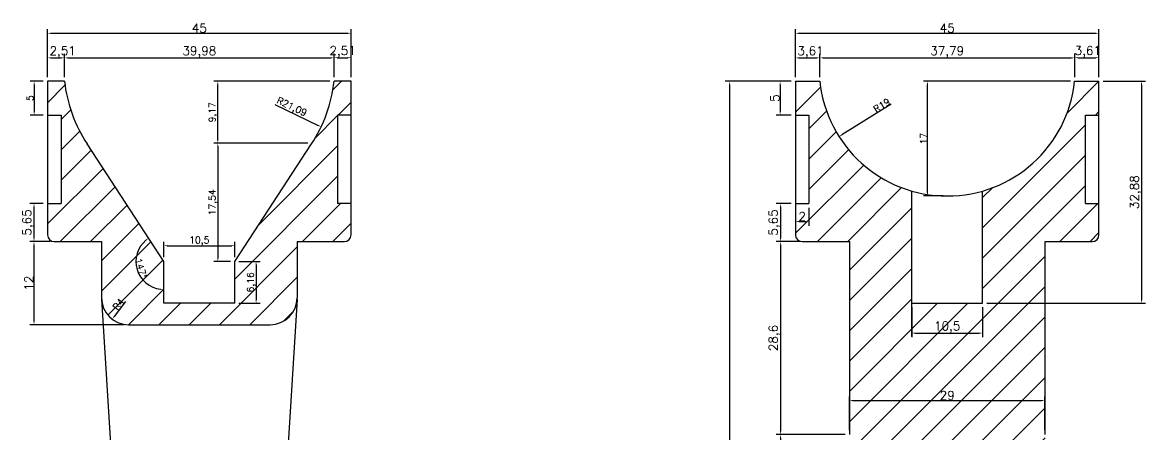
# Model space of a CAD drawing. Header units: millimetres. Extents: x 6817 to 10425, y -2870 to -164.
# Drawn here: x 7742.9 to 7909.3, y -2753.3 to -2692.2 of the extents above; entities that cross this region are included whole.
import ezdxf

# ---------------------------------------------------------------- set-up
doc = ezdxf.new("R2010")
doc.units = ezdxf.units.MM
doc.layers.add('图层2', color=108, linetype='Continuous')
doc.styles.get("Standard").update_dxf_attribs({"font": 'txt', "bigfont": 'gbcbig.shx'})
doc.dimstyles.new('ISO-25', dxfattribs={"dimtxt": 1, "dimasz": 0.5, "dimexe": 0.6, "dimexo": 0.625, "dimgap": 0.1, "dimtad": 1, "dimtxsty": 'Standard', "dimcen": 2.5, "dimadec": 0, "dimazin": 0, "dimtfac": 1, "dimtmove": 0, "dimatfit": 3, "dimfxl": 1, "dimarcsym": 0})
pattern_1 = [(45, (0, -33.572), (-2.245064, 2.245064), [])]

# ---------------------------------------------------------------- blocks, each defined once
blk = doc.blocks.new('*D1418')
at = {"layer": 'Defpoints', "color": 0, "linetype": 'ByBlock', "transparency": 16777216}
for p in [(7861.05, -2697.44), (7857.44, -2700.91), (7861.05, -2700.91)]:
    blk.add_point(p, dxfattribs=at)
at = {"layer": '图层2', "color": 0, "linetype": 'ByBlock', "lineweight": -2, "transparency": 16777216}
for p, q in [((7857.44, -2700.29), (7857.44, -2696.84)), ((7861.05, -2700.29), (7861.05, -2696.84)), ((7857.94, -2697.44), (7860.55, -2697.44))]:
    blk.add_line(p, q, dxfattribs=at)
at = {"layer": '图层2', "color": 0, "linetype": 'ByBlock', "transparency": 16777216}
for points in [[(7857.94, -2697.35), (7857.94, -2697.52), (7857.44, -2697.44)], [(7860.55, -2697.35), (7860.55, -2697.52), (7861.05, -2697.44)]]:
    blk.add_solid(points, dxfattribs=at)
at = {"layer": '图层2', "color": 0, "linetype": 'ByBlock', "transparency": 16777216, "insert": (7859.68, -2696.58), "char_height": 1.3, "attachment_point": 5}
blk.add_mtext('3,61', dxfattribs=at)
blk = doc.blocks.new('*D1419')
at = {"layer": 'Defpoints', "color": 0, "linetype": 'ByBlock', "transparency": 16777216}
for p in [(7898.84, -2697.44), (7861.05, -2700.91), (7898.84, -2700.91)]:
    blk.add_point(p, dxfattribs=at)
at = {"layer": '图层2', "color": 0, "linetype": 'ByBlock', "lineweight": -2, "transparency": 16777216}
for p, q in [((7861.05, -2700.29), (7861.05, -2696.84)), ((7898.84, -2700.29), (7898.84, -2696.84)), ((7861.55, -2697.44), (7898.34, -2697.44))]:
    blk.add_line(p, q, dxfattribs=at)
at = {"layer": '图层2', "color": 0, "linetype": 'ByBlock', "transparency": 16777216}
for points in [[(7861.55, -2697.35), (7861.55, -2697.52), (7861.05, -2697.44)], [(7898.34, -2697.35), (7898.34, -2697.52), (7898.84, -2697.44)]]:
    blk.add_solid(points, dxfattribs=at)
at = {"layer": '图层2', "color": 0, "linetype": 'ByBlock', "transparency": 16777216, "insert": (7879.94, -2696.58), "char_height": 1.3, "attachment_point": 5}
blk.add_mtext('37,79', dxfattribs=at)
blk = doc.blocks.new('*D1420')
at = {"layer": 'Defpoints', "color": 0, "linetype": 'ByBlock', "transparency": 16777216}
for p in [(7902.44, -2697.41), (7898.84, -2700.91), (7902.44, -2700.91)]:
    blk.add_point(p, dxfattribs=at)
at = {"layer": '图层2', "color": 0, "linetype": 'ByBlock', "lineweight": -2, "transparency": 16777216}
for p, q in [((7898.84, -2700.29), (7898.84, -2696.81)), ((7902.44, -2700.29), (7902.44, -2696.81)), ((7899.34, -2697.41), (7901.94, -2697.41))]:
    blk.add_line(p, q, dxfattribs=at)
at = {"layer": '图层2', "color": 0, "linetype": 'ByBlock', "transparency": 16777216}
for points in [[(7899.34, -2697.33), (7899.34, -2697.5), (7898.84, -2697.41)], [(7901.94, -2697.33), (7901.94, -2697.5), (7902.44, -2697.41)]]:
    blk.add_solid(points, dxfattribs=at)
at = {"layer": '图层2', "color": 0, "linetype": 'ByBlock', "transparency": 16777216, "insert": (7900.78, -2696.56), "char_height": 1.3, "attachment_point": 5}
blk.add_mtext('3,61', dxfattribs=at)
blk = doc.blocks.new('*D1421')
at = {"layer": 'Defpoints', "color": 0, "linetype": 'ByBlock', "transparency": 16777216}
for p in [(7902.44, -2693.79), (7857.44, -2700.91), (7902.44, -2700.91)]:
    blk.add_point(p, dxfattribs=at)
at = {"layer": '图层2', "color": 0, "linetype": 'ByBlock', "lineweight": -2, "transparency": 16777216}
for p, q in [((7857.44, -2700.29), (7857.44, -2693.19)), ((7902.44, -2700.29), (7902.44, -2693.19)), ((7857.94, -2693.79), (7901.94, -2693.79))]:
    blk.add_line(p, q, dxfattribs=at)
at = {"layer": '图层2', "color": 0, "linetype": 'ByBlock', "transparency": 16777216}
for points in [[(7857.94, -2693.71), (7857.94, -2693.88), (7857.44, -2693.79)], [(7901.94, -2693.71), (7901.94, -2693.88), (7902.44, -2693.79)]]:
    blk.add_solid(points, dxfattribs=at)
at = {"layer": '图层2', "color": 0, "linetype": 'ByBlock', "transparency": 16777216, "insert": (7879.94, -2693.04), "char_height": 1.3, "attachment_point": 5}
blk.add_mtext('45', dxfattribs=at)
blk = doc.blocks.new('*D1422')
at = {"layer": 'Defpoints', "color": 0, "linetype": 'ByBlock', "transparency": 16777216}
for p in [(7877.02, -2700.91), (7898.84, -2700.91), (7879.94, -2717.91)]:
    blk.add_point(p, dxfattribs=at)
at = {"layer": '图层2', "color": 0, "linetype": 'ByBlock', "lineweight": -2, "transparency": 16777216}
for p, q in [((7898.21, -2700.91), (7876.42, -2700.91)), ((7877.02, -2717.41), (7877.02, -2701.41)), ((7879.32, -2717.91), (7876.42, -2717.91))]:
    blk.add_line(p, q, dxfattribs=at)
at = {"layer": '图层2', "color": 0, "linetype": 'ByBlock', "transparency": 16777216}
for points in [[(7876.93, -2701.41), (7877.1, -2701.41), (7877.02, -2700.91)], [(7876.93, -2717.41), (7877.1, -2717.41), (7877.02, -2717.91)]]:
    blk.add_solid(points, dxfattribs=at)
at = {"layer": '图层2', "color": 0, "linetype": 'ByBlock', "transparency": 16777216, "insert": (7876.42, -2709.41), "char_height": 1, "attachment_point": 5, "rotation": 90}
blk.add_mtext('17', dxfattribs=at)
blk = doc.blocks.new('*D1423')
at = {"layer": 'Defpoints', "color": 0, "linetype": 'ByBlock', "transparency": 16777216}
for p in [(7857.44, -2700.91), (7855.17, -2705.91), (7857.44, -2705.91)]:
    blk.add_point(p, dxfattribs=at)
at = {"layer": '图层2', "color": 0, "linetype": 'ByBlock', "lineweight": -2, "transparency": 16777216}
for p, q in [((7856.82, -2700.91), (7854.57, -2700.91)), ((7855.17, -2701.41), (7855.17, -2705.41)), ((7856.82, -2705.91), (7854.57, -2705.91))]:
    blk.add_line(p, q, dxfattribs=at)
at = {"layer": '图层2', "color": 0, "linetype": 'ByBlock', "transparency": 16777216}
for points in [[(7855.09, -2701.41), (7855.25, -2701.41), (7855.17, -2700.91)], [(7855.09, -2705.41), (7855.25, -2705.41), (7855.17, -2705.91)]]:
    blk.add_solid(points, dxfattribs=at)
at = {"layer": '图层2', "color": 0, "linetype": 'ByBlock', "transparency": 16777216, "insert": (7854.42, -2703.41), "char_height": 1.3, "attachment_point": 5, "rotation": 90}
blk.add_mtext('5', dxfattribs=at)
blk = doc.blocks.new('*D1424')
at = {"layer": 'Defpoints', "color": 0, "linetype": 'ByBlock', "transparency": 16777216}
for p in [(7857.44, -2719.01), (7855.21, -2724.66), (7858.83, -2724.66)]:
    blk.add_point(p, dxfattribs=at)
at = {"layer": '图层2', "color": 0, "linetype": 'ByBlock', "lineweight": -2, "transparency": 16777216}
for p, q in [((7856.82, -2719.01), (7854.61, -2719.01)), ((7855.21, -2719.51), (7855.21, -2724.16)), ((7858.2, -2724.66), (7854.61, -2724.66))]:
    blk.add_line(p, q, dxfattribs=at)
at = {"layer": '图层2', "color": 0, "linetype": 'ByBlock', "transparency": 16777216}
for points in [[(7855.13, -2719.51), (7855.29, -2719.51), (7855.21, -2719.01)], [(7855.13, -2724.16), (7855.29, -2724.16), (7855.21, -2724.66)]]:
    blk.add_solid(points, dxfattribs=at)
at = {"layer": '图层2', "color": 0, "linetype": 'ByBlock', "transparency": 16777216, "insert": (7854.35, -2721.84), "char_height": 1.3, "attachment_point": 5, "rotation": 90}
blk.add_mtext('5,65', dxfattribs=at)
blk = doc.blocks.new('*D1425')
at = {"layer": 'Defpoints', "color": 0, "linetype": 'ByBlock', "transparency": 16777216}
for p in [(7858.83, -2724.66), (7855.21, -2753.26), (7865.44, -2753.26)]:
    blk.add_point(p, dxfattribs=at)
at = {"layer": '图层2', "color": 0, "linetype": 'ByBlock', "lineweight": -2, "transparency": 16777216}
for p, q in [((7858.2, -2724.66), (7854.61, -2724.66)), ((7855.21, -2725.16), (7855.21, -2752.76)), ((7864.82, -2753.26), (7854.61, -2753.26))]:
    blk.add_line(p, q, dxfattribs=at)
at = {"layer": '图层2', "color": 0, "linetype": 'ByBlock', "transparency": 16777216}
for points in [[(7855.13, -2725.16), (7855.29, -2725.16), (7855.21, -2724.66)], [(7855.13, -2752.76), (7855.29, -2752.76), (7855.21, -2753.26)]]:
    blk.add_solid(points, dxfattribs=at)
at = {"layer": '图层2', "color": 0, "linetype": 'ByBlock', "transparency": 16777216, "insert": (7854.35, -2738.96), "char_height": 1.3, "attachment_point": 5, "rotation": 90}
blk.add_mtext('28,6', dxfattribs=at)
blk = doc.blocks.new('*D1426')
at = {"layer": 'Defpoints', "color": 0, "linetype": 'ByBlock', "transparency": 16777216}
for p in [(7865.44, -2753.26), (7855.21, -2837.48), (7862.49, -2837.48)]:
    blk.add_point(p, dxfattribs=at)
at = {"layer": '图层2', "color": 0, "linetype": 'ByBlock', "lineweight": -2, "transparency": 16777216}
for p, q in [((7864.82, -2753.26), (7854.61, -2753.26)), ((7855.21, -2753.76), (7855.21, -2836.98)), ((7861.87, -2837.48), (7854.61, -2837.48))]:
    blk.add_line(p, q, dxfattribs=at)
at = {"layer": '图层2', "color": 0, "linetype": 'ByBlock', "transparency": 16777216}
for points in [[(7855.13, -2753.76), (7855.29, -2753.76), (7855.21, -2753.26)], [(7855.13, -2836.98), (7855.29, -2836.98), (7855.21, -2837.48)]]:
    blk.add_solid(points, dxfattribs=at)
at = {"layer": '图层2', "color": 0, "linetype": 'ByBlock', "transparency": 16777216, "insert": (7854.35, -2795.37), "char_height": 1.3, "attachment_point": 5, "rotation": 90}
blk.add_mtext('84,21', dxfattribs=at)
blk = doc.blocks.new('*D1427')
at = {"layer": 'Defpoints', "color": 0, "linetype": 'ByBlock', "transparency": 16777216}
for p in [(7894.44, -2748.22), (7865.44, -2753.26), (7894.44, -2753.26)]:
    blk.add_point(p, dxfattribs=at)
at = {"layer": '图层2', "color": 0, "linetype": 'ByBlock', "lineweight": -2, "transparency": 16777216}
for p, q in [((7865.44, -2752.64), (7865.44, -2747.62)), ((7865.94, -2748.22), (7893.94, -2748.22)), ((7894.44, -2752.64), (7894.44, -2747.62))]:
    blk.add_line(p, q, dxfattribs=at)
at = {"layer": '图层2', "color": 0, "linetype": 'ByBlock', "transparency": 16777216}
for points in [[(7865.94, -2748.13), (7865.94, -2748.3), (7865.44, -2748.22)], [(7893.94, -2748.13), (7893.94, -2748.3), (7894.44, -2748.22)]]:
    blk.add_solid(points, dxfattribs=at)
at = {"layer": '图层2', "color": 0, "linetype": 'ByBlock', "transparency": 16777216, "insert": (7879.94, -2747.47), "char_height": 1.3, "attachment_point": 5}
blk.add_mtext('29', dxfattribs=at)
blk = doc.blocks.new('*D1430')
at = {"layer": 'Defpoints', "color": 0, "linetype": 'ByBlock', "transparency": 16777216}
for p in [(7874.69, -2733.79), (7885.19, -2733.79), (7885.19, -2738.22)]:
    blk.add_point(p, dxfattribs=at)
at = {"layer": '图层2', "color": 0, "linetype": 'ByBlock', "lineweight": -2, "transparency": 16777216}
for p, q in [((7874.69, -2734.41), (7874.69, -2738.82)), ((7885.19, -2734.41), (7885.19, -2738.82)), ((7875.19, -2738.22), (7884.69, -2738.22))]:
    blk.add_line(p, q, dxfattribs=at)
at = {"layer": '图层2', "color": 0, "linetype": 'ByBlock', "transparency": 16777216}
for points in [[(7875.19, -2738.14), (7875.19, -2738.31), (7874.69, -2738.22)], [(7884.69, -2738.14), (7884.69, -2738.31), (7885.19, -2738.22)]]:
    blk.add_solid(points, dxfattribs=at)
at = {"layer": '图层2', "color": 0, "linetype": 'ByBlock', "transparency": 16777216, "insert": (7879.94, -2737.37), "char_height": 1.3, "attachment_point": 5}
blk.add_mtext('10,5', dxfattribs=at)
blk = doc.blocks.new('*D1431')
at = {"layer": 'Defpoints', "color": 0, "linetype": 'ByBlock', "transparency": 16777216}
for p in [(7902.44, -2700.91), (7885.19, -2733.79), (7908.74, -2733.79)]:
    blk.add_point(p, dxfattribs=at)
at = {"layer": '图层2', "color": 0, "linetype": 'ByBlock', "lineweight": -2, "transparency": 16777216}
for p, q in [((7903.07, -2700.91), (7909.34, -2700.91)), ((7908.74, -2701.41), (7908.74, -2733.29)), ((7885.82, -2733.79), (7909.34, -2733.79))]:
    blk.add_line(p, q, dxfattribs=at)
at = {"layer": '图层2', "color": 0, "linetype": 'ByBlock', "transparency": 16777216}
for points in [[(7908.66, -2701.41), (7908.83, -2701.41), (7908.74, -2700.91)], [(7908.66, -2733.29), (7908.83, -2733.29), (7908.74, -2733.79)]]:
    blk.add_solid(points, dxfattribs=at)
at = {"layer": '图层2', "color": 0, "linetype": 'ByBlock', "transparency": 16777216, "insert": (7907.89, -2717.35), "char_height": 1.3, "attachment_point": 5, "rotation": 90}
blk.add_mtext('32,88', dxfattribs=at)
blk = doc.blocks.new('*D1432')
at = {"layer": 'Defpoints', "color": 0, "linetype": 'ByBlock', "transparency": 16777216}
for p in [(7856.82, -2700.91), (7847.65, -2837.48), (7860.17, -2837.48)]:
    blk.add_point(p, dxfattribs=at)
at = {"layer": '图层2', "color": 0, "linetype": 'ByBlock', "lineweight": -2, "transparency": 16777216}
for p, q in [((7856.19, -2700.91), (7847.05, -2700.91)), ((7847.65, -2701.41), (7847.65, -2836.98)), ((7859.55, -2837.48), (7847.05, -2837.48))]:
    blk.add_line(p, q, dxfattribs=at)
at = {"layer": '图层2', "color": 0, "linetype": 'ByBlock', "transparency": 16777216}
for points in [[(7847.57, -2701.41), (7847.74, -2701.41), (7847.65, -2700.91)], [(7847.57, -2836.98), (7847.74, -2836.98), (7847.65, -2837.48)]]:
    blk.add_solid(points, dxfattribs=at)
at = {"layer": '图层2', "color": 0, "linetype": 'ByBlock', "transparency": 16777216, "insert": (7846.79, -2769.19), "char_height": 1.3, "attachment_point": 5, "rotation": 90}
blk.add_mtext('136,57', dxfattribs=at)
blk = doc.blocks.new('*D1433')
at = {"layer": 'Defpoints', "color": 0, "linetype": 'ByBlock', "transparency": 16777216}
for p in [(7880.04, -2699.07), (7863.92, -2709.12)]:
    blk.add_point(p, dxfattribs=at)
at = {"layer": '图层2', "color": 0, "linetype": 'ByBlock', "lineweight": -2, "transparency": 16777216}
blk.add_line((7871.64, -2704.31), (7864.34, -2708.85), dxfattribs=at)
at = {"layer": '图层2', "color": 0, "linetype": 'ByBlock', "transparency": 16777216}
blk.add_solid([(7864.3, -2708.78), (7864.39, -2708.92), (7863.92, -2709.12)], dxfattribs=at)
at = {"layer": '图层2', "color": 0, "linetype": 'ByBlock', "transparency": 16777216, "insert": (7870.25, -2704.47), "char_height": 1, "attachment_point": 5, "rotation": 31.9165}
blk.add_mtext('R19', dxfattribs=at)
blk = doc.blocks.new('*D1434')
at = {"layer": 'Defpoints', "color": 0, "linetype": 'ByBlock', "transparency": 16777216}
for p in [(7857.44, -2719.01), (7859.44, -2719.01), (7859.44, -2721.71)]:
    blk.add_point(p, dxfattribs=at)
at = {"layer": '图层2', "color": 0, "linetype": 'ByBlock', "lineweight": -2, "transparency": 16777216}
for p, q in [((7857.44, -2719.64), (7857.44, -2722.31)), ((7859.44, -2719.64), (7859.44, -2722.31)), ((7857.94, -2721.71), (7858.94, -2721.71))]:
    blk.add_line(p, q, dxfattribs=at)
at = {"layer": '图层2', "color": 0, "linetype": 'ByBlock', "transparency": 16777216}
for points in [[(7857.94, -2721.63), (7857.94, -2721.79), (7857.44, -2721.71)], [(7858.94, -2721.63), (7858.94, -2721.79), (7859.44, -2721.71)]]:
    blk.add_solid(points, dxfattribs=at)
at = {"layer": '图层2', "color": 0, "linetype": 'ByBlock', "transparency": 16777216, "insert": (7858.44, -2720.96), "char_height": 1.3, "attachment_point": 5}
blk.add_mtext('2', dxfattribs=at)
blk = doc.blocks.new('*D1439')
at = {"layer": 'Defpoints', "color": 0, "linetype": 'ByBlock', "transparency": 16777216}
for p in [(7749.09, -2697.44), (7746.58, -2700.91), (7749.09, -2700.91)]:
    blk.add_point(p, dxfattribs=at)
at = {"layer": '图层2', "color": 0, "linetype": 'ByBlock', "lineweight": -2, "transparency": 16777216}
for p, q in [((7746.58, -2700.29), (7746.58, -2696.84)), ((7749.09, -2700.29), (7749.09, -2696.84)), ((7747.08, -2697.44), (7748.59, -2697.44))]:
    blk.add_line(p, q, dxfattribs=at)
at = {"layer": '图层2', "color": 0, "linetype": 'ByBlock', "transparency": 16777216}
for points in [[(7747.08, -2697.35), (7747.08, -2697.52), (7746.58, -2697.44)], [(7748.59, -2697.35), (7748.59, -2697.52), (7749.09, -2697.44)]]:
    blk.add_solid(points, dxfattribs=at)
at = {"layer": '图层2', "color": 0, "linetype": 'ByBlock', "transparency": 16777216, "insert": (7748.82, -2696.58), "char_height": 1.3, "attachment_point": 5}
blk.add_mtext('2,51', dxfattribs=at)
blk = doc.blocks.new('*D1435')
at = {"layer": 'Defpoints', "color": 0, "linetype": 'ByBlock', "transparency": 16777216}
for p in [(7789.07, -2697.44), (7749.09, -2700.91), (7789.07, -2700.91)]:
    blk.add_point(p, dxfattribs=at)
at = {"layer": '图层2', "color": 0, "linetype": 'ByBlock', "lineweight": -2, "transparency": 16777216}
for p, q in [((7749.09, -2700.29), (7749.09, -2696.84)), ((7789.07, -2700.29), (7789.07, -2696.84)), ((7749.59, -2697.44), (7788.57, -2697.44))]:
    blk.add_line(p, q, dxfattribs=at)
at = {"layer": '图层2', "color": 0, "linetype": 'ByBlock', "transparency": 16777216}
for points in [[(7749.59, -2697.35), (7749.59, -2697.52), (7749.09, -2697.44)], [(7788.57, -2697.35), (7788.57, -2697.52), (7789.07, -2697.44)]]:
    blk.add_solid(points, dxfattribs=at)
at = {"layer": '图层2', "color": 0, "linetype": 'ByBlock', "transparency": 16777216, "insert": (7769.08, -2696.58), "char_height": 1.3, "attachment_point": 5}
blk.add_mtext('39,98', dxfattribs=at)
blk = doc.blocks.new('*D1440')
at = {"layer": 'Defpoints', "color": 0, "linetype": 'ByBlock', "transparency": 16777216}
for p in [(7791.58, -2697.41), (7789.07, -2700.91), (7791.58, -2700.91)]:
    blk.add_point(p, dxfattribs=at)
at = {"layer": '图层2', "color": 0, "linetype": 'ByBlock', "lineweight": -2, "transparency": 16777216}
for p, q in [((7789.07, -2700.29), (7789.07, -2696.81)), ((7791.58, -2700.29), (7791.58, -2696.81)), ((7789.57, -2697.41), (7791.08, -2697.41))]:
    blk.add_line(p, q, dxfattribs=at)
at = {"layer": '图层2', "color": 0, "linetype": 'ByBlock', "transparency": 16777216}
for points in [[(7789.57, -2697.33), (7789.57, -2697.5), (7789.07, -2697.41)], [(7791.08, -2697.33), (7791.08, -2697.5), (7791.58, -2697.41)]]:
    blk.add_solid(points, dxfattribs=at)
at = {"layer": '图层2', "color": 0, "linetype": 'ByBlock', "transparency": 16777216, "insert": (7790.32, -2696.56), "char_height": 1.3, "attachment_point": 5}
blk.add_mtext('2,51', dxfattribs=at)
blk = doc.blocks.new('*D1441')
at = {"layer": 'Defpoints', "color": 0, "linetype": 'ByBlock', "transparency": 16777216}
for p in [(7791.58, -2693.79), (7746.58, -2700.91), (7791.58, -2700.91)]:
    blk.add_point(p, dxfattribs=at)
at = {"layer": '图层2', "color": 0, "linetype": 'ByBlock', "lineweight": -2, "transparency": 16777216}
for p, q in [((7746.58, -2700.29), (7746.58, -2693.19)), ((7791.58, -2700.29), (7791.58, -2693.19)), ((7747.08, -2693.79), (7791.08, -2693.79))]:
    blk.add_line(p, q, dxfattribs=at)
at = {"layer": '图层2', "color": 0, "linetype": 'ByBlock', "transparency": 16777216}
for points in [[(7747.08, -2693.71), (7747.08, -2693.88), (7746.58, -2693.79)], [(7791.08, -2693.71), (7791.08, -2693.88), (7791.58, -2693.79)]]:
    blk.add_solid(points, dxfattribs=at)
at = {"layer": '图层2', "color": 0, "linetype": 'ByBlock', "transparency": 16777216, "insert": (7769.08, -2693.04), "char_height": 1.3, "attachment_point": 5}
blk.add_mtext('45', dxfattribs=at)
blk = doc.blocks.new('*D1436')
at = {"layer": 'Defpoints', "color": 0, "linetype": 'ByBlock', "transparency": 16777216}
for p in [(7771.82, -2700.91), (7789.07, -2700.91), (7785.77, -2710.08)]:
    blk.add_point(p, dxfattribs=at)
at = {"layer": '图层2', "color": 0, "linetype": 'ByBlock', "lineweight": -2, "transparency": 16777216}
for p, q in [((7788.44, -2700.91), (7771.22, -2700.91)), ((7771.82, -2709.58), (7771.82, -2701.41)), ((7785.15, -2710.08), (7771.22, -2710.08))]:
    blk.add_line(p, q, dxfattribs=at)
at = {"layer": '图层2', "color": 0, "linetype": 'ByBlock', "transparency": 16777216}
for points in [[(7771.73, -2701.41), (7771.9, -2701.41), (7771.82, -2700.91)], [(7771.73, -2709.58), (7771.9, -2709.58), (7771.82, -2710.08)]]:
    blk.add_solid(points, dxfattribs=at)
at = {"layer": '图层2', "color": 0, "linetype": 'ByBlock', "transparency": 16777216, "insert": (7771.13, -2705.5), "char_height": 1, "attachment_point": 5, "rotation": 90}
blk.add_mtext('9,17', dxfattribs=at)
blk = doc.blocks.new('*D1437')
at = {"layer": 'Defpoints', "color": 0, "linetype": 'ByBlock', "transparency": 16777216}
for p in [(7747.58, -2724.66), (7744.57, -2736.99), (7758.58, -2736.99)]:
    blk.add_point(p, dxfattribs=at)
at = {"layer": '图层2', "color": 0, "linetype": 'ByBlock', "lineweight": -2, "transparency": 16777216}
for p, q in [((7746.95, -2724.66), (7743.97, -2724.66)), ((7744.57, -2725.16), (7744.57, -2736.49)), ((7757.95, -2736.99), (7743.97, -2736.99))]:
    blk.add_line(p, q, dxfattribs=at)
at = {"layer": '图层2', "color": 0, "linetype": 'ByBlock', "transparency": 16777216}
for points in [[(7744.49, -2725.16), (7744.65, -2725.16), (7744.57, -2724.66)], [(7744.49, -2736.49), (7744.65, -2736.49), (7744.57, -2736.99)]]:
    blk.add_solid(points, dxfattribs=at)
at = {"layer": '图层2', "color": 0, "linetype": 'ByBlock', "transparency": 16777216, "insert": (7743.82, -2730.83), "char_height": 1.3, "attachment_point": 5, "rotation": 90}
blk.add_mtext('12', dxfattribs=at)
blk = doc.blocks.new('*D1442')
at = {"layer": 'Defpoints', "color": 0, "linetype": 'ByBlock', "transparency": 16777216}
for p in [(7774.33, -2725.28), (7763.83, -2727.63), (7774.33, -2727.63)]:
    blk.add_point(p, dxfattribs=at)
at = {"layer": '图层2', "color": 0, "linetype": 'ByBlock', "lineweight": -2, "transparency": 16777216}
for p, q in [((7763.83, -2727), (7763.83, -2724.68)), ((7764.33, -2725.28), (7773.83, -2725.28)), ((7774.33, -2727), (7774.33, -2724.68))]:
    blk.add_line(p, q, dxfattribs=at)
at = {"layer": '图层2', "color": 0, "linetype": 'ByBlock', "transparency": 16777216}
for points in [[(7764.33, -2725.19), (7764.33, -2725.36), (7763.83, -2725.28)], [(7773.83, -2725.19), (7773.83, -2725.36), (7774.33, -2725.28)]]:
    blk.add_solid(points, dxfattribs=at)
at = {"layer": '图层2', "color": 0, "linetype": 'ByBlock', "transparency": 16777216, "insert": (7769.08, -2724.59), "char_height": 1, "attachment_point": 5}
blk.add_mtext('10,5', dxfattribs=at)
blk = doc.blocks.new('*D1438')
at = {"layer": 'Defpoints', "color": 0, "linetype": 'ByBlock', "transparency": 16777216}
for p in [(7785.15, -2710.08), (7771.82, -2727.63), (7774.33, -2727.63)]:
    blk.add_point(p, dxfattribs=at)
at = {"layer": '图层2', "color": 0, "linetype": 'ByBlock', "lineweight": -2, "transparency": 16777216}
for p, q in [((7784.52, -2710.08), (7771.22, -2710.08)), ((7771.82, -2710.58), (7771.82, -2727.13)), ((7773.7, -2727.63), (7771.22, -2727.63))]:
    blk.add_line(p, q, dxfattribs=at)
at = {"layer": '图层2', "color": 0, "linetype": 'ByBlock', "transparency": 16777216}
for points in [[(7771.73, -2710.58), (7771.9, -2710.58), (7771.82, -2710.08)], [(7771.73, -2727.13), (7771.9, -2727.13), (7771.82, -2727.63)]]:
    blk.add_solid(points, dxfattribs=at)
at = {"layer": '图层2', "color": 0, "linetype": 'ByBlock', "transparency": 16777216, "insert": (7771.13, -2718.85), "char_height": 1, "attachment_point": 5, "rotation": 90}
blk.add_mtext('17,54', dxfattribs=at)
blk = doc.blocks.new('*D1443')
at = {"layer": 'Defpoints', "color": 0, "linetype": 'ByBlock', "transparency": 16777216}
for p in [(7774.33, -2727.63), (7774.33, -2733.79), (7777.49, -2733.79)]:
    blk.add_point(p, dxfattribs=at)
at = {"layer": '图层2', "color": 0, "linetype": 'ByBlock', "lineweight": -2, "transparency": 16777216}
for p, q in [((7774.95, -2727.63), (7778.09, -2727.63)), ((7777.49, -2728.13), (7777.49, -2733.29)), ((7774.95, -2733.79), (7778.09, -2733.79))]:
    blk.add_line(p, q, dxfattribs=at)
at = {"layer": '图层2', "color": 0, "linetype": 'ByBlock', "transparency": 16777216}
for points in [[(7777.41, -2728.13), (7777.58, -2728.13), (7777.49, -2727.63)], [(7777.41, -2733.29), (7777.58, -2733.29), (7777.49, -2733.79)]]:
    blk.add_solid(points, dxfattribs=at)
at = {"layer": '图层2', "color": 0, "linetype": 'ByBlock', "transparency": 16777216, "insert": (7776.81, -2730.71), "char_height": 1, "attachment_point": 5, "rotation": 90}
blk.add_mtext('6,16', dxfattribs=at)
blk = doc.blocks.new('*D1444')
at = {"layer": 'Defpoints', "color": 0, "linetype": 'ByBlock', "transparency": 16777216}
for p in [(7768.11, -2698.56), (7787.14, -2707.65)]:
    blk.add_point(p, dxfattribs=at)
at = {"layer": '图层2', "color": 0, "linetype": 'ByBlock', "lineweight": -2, "transparency": 16777216}
blk.add_line((7780.25, -2704.36), (7786.69, -2707.44), dxfattribs=at)
at = {"layer": '图层2', "color": 0, "linetype": 'ByBlock', "transparency": 16777216}
blk.add_solid([(7786.72, -2707.36), (7786.65, -2707.51), (7787.14, -2707.65)], dxfattribs=at)
at = {"layer": '图层2', "color": 0, "linetype": 'ByBlock', "transparency": 16777216, "insert": (7782.74, -2704.79), "char_height": 1, "attachment_point": 5, "rotation": 334.4618}
blk.add_mtext('R21,09', dxfattribs=at)
blk = doc.blocks.new('*D1455')
at = {"layer": 'Defpoints', "color": 0, "linetype": 'ByBlock', "transparency": 16777216}
for p in [(7758.58, -2732.99), (7756.16, -2736.17)]:
    blk.add_point(p, dxfattribs=at)
at = {"layer": '图层2', "color": 0, "linetype": 'ByBlock', "lineweight": -2, "transparency": 16777216}
blk.add_line((7758.14, -2733.56), (7756.46, -2735.77), dxfattribs=at)
at = {"layer": '图层2', "color": 0, "linetype": 'ByBlock', "transparency": 16777216}
blk.add_solid([(7756.39, -2735.72), (7756.53, -2735.83), (7756.16, -2736.17)], dxfattribs=at)
at = {"layer": '图层2', "color": 0, "linetype": 'ByBlock', "transparency": 16777216, "insert": (7757.1, -2733.94), "char_height": 1, "attachment_point": 5, "rotation": 52.7723}
blk.add_mtext('R4', dxfattribs=at)
blk = doc.blocks.new('*D1459')
at = {"layer": 'Defpoints', "color": 0, "linetype": 'ByBlock', "transparency": 16777216}
for p in [(7752.45, -2710.19), (7759.72, -2727.05), (7763.83, -2727.63), (7763.83, -2727.63), (7763.83, -2733.79)]:
    blk.add_point(p, dxfattribs=at)
at = {"layer": '图层2', "color": 0, "linetype": 'ByBlock', "transparency": 16777216}
blk.add_arc((7763.83, -2727.63), 4.14, 130.0372, 263.0832, dxfattribs=at)
for points in [[(7761.11, -2724.39), (7761.21, -2724.52), (7761.56, -2724.15)], [(7763.33, -2731.66), (7763.32, -2731.82), (7763.83, -2731.77)]]:
    blk.add_solid(points, dxfattribs=at)
at = {"layer": '图层2', "color": 0, "linetype": 'ByBlock', "transparency": 16777216, "insert": (7760.43, -2728.64), "char_height": 1, "attachment_point": 5, "rotation": 286.5602}
blk.add_mtext('147°', dxfattribs=at)
blk = doc.blocks.new('*D1479')
at = {"layer": 'Defpoints', "color": 0, "linetype": 'ByBlock', "transparency": 16777216}
for p in [(7746.58, -2700.91), (7744.59, -2705.91), (7746.58, -2705.91)]:
    blk.add_point(p, dxfattribs=at)
at = {"layer": '图层2', "color": 0, "linetype": 'ByBlock', "lineweight": -2, "transparency": 16777216}
for p, q in [((7745.95, -2700.91), (7743.99, -2700.91)), ((7744.59, -2701.41), (7744.59, -2705.41)), ((7745.95, -2705.91), (7743.99, -2705.91))]:
    blk.add_line(p, q, dxfattribs=at)
at = {"layer": '图层2', "color": 0, "linetype": 'ByBlock', "transparency": 16777216}
for points in [[(7744.5, -2701.41), (7744.67, -2701.41), (7744.59, -2700.91)], [(7744.5, -2705.41), (7744.67, -2705.41), (7744.59, -2705.91)]]:
    blk.add_solid(points, dxfattribs=at)
at = {"layer": '图层2', "color": 0, "linetype": 'ByBlock', "transparency": 16777216, "insert": (7743.99, -2703.41), "char_height": 1, "attachment_point": 5, "rotation": 90}
blk.add_mtext('5', dxfattribs=at)
blk = doc.blocks.new('*D1480')
at = {"layer": 'Defpoints', "color": 0, "linetype": 'ByBlock', "transparency": 16777216}
for p in [(7746.58, -2719.01), (7744.57, -2724.66), (7747.58, -2724.66)]:
    blk.add_point(p, dxfattribs=at)
at = {"layer": '图层2', "color": 0, "linetype": 'ByBlock', "lineweight": -2, "transparency": 16777216}
for p, q in [((7745.95, -2719.01), (7743.97, -2719.01)), ((7744.57, -2719.51), (7744.57, -2724.16)), ((7746.95, -2724.66), (7743.97, -2724.66))]:
    blk.add_line(p, q, dxfattribs=at)
at = {"layer": '图层2', "color": 0, "linetype": 'ByBlock', "transparency": 16777216}
for points in [[(7744.49, -2719.51), (7744.65, -2719.51), (7744.57, -2719.01)], [(7744.49, -2724.16), (7744.65, -2724.16), (7744.57, -2724.66)]]:
    blk.add_solid(points, dxfattribs=at)
at = {"layer": '图层2', "color": 0, "linetype": 'ByBlock', "transparency": 16777216, "insert": (7743.71, -2721.84), "char_height": 1.3, "attachment_point": 5, "rotation": 90}
blk.add_mtext('5,65', dxfattribs=at)

msp = doc.modelspace()

# ---------------------------------------------------------------- hatches: boundary and pattern name
at = {"layer": '图层2', "linetype": 'ByBlock'}
h = msp.add_hatch(dxfattribs=at)
h.set_pattern_fill('ANSI31', color=4)
h.set_pattern_definition(pattern_1)
h.paths.add_polyline_path([(7777.644, -2732.372), (7777.644, -2729.039), (7775.977, -2729.039), (7775.977, -2732.372)], flags=24)
h.paths.add_polyline_path([(7757.041, -2735.257), (7758.352, -2733.531), (7757.158, -2732.624), (7755.847, -2734.349)], flags=24)
h.paths.add_polyline_path([(7752.452, -2710.188, -0.1185999), (7749.088, -2700.91), (7746.578, -2700.91), (7746.578, -2705.91), (7748.578, -2705.91), (7748.578, -2719.013), (7746.578, -2719.013), (7746.578, -2723.717, 0.3986358), (7747.577, -2724.664), (7754.577, -2724.664), (7754.577, -2732.988, 0.4142136), (7758.577, -2736.988), (7779.577, -2736.988, 0.4142136), (7783.577, -2732.988), (7783.577, -2724.664), (7790.578, -2724.664, 0.4142136), (7791.578, -2723.664), (7791.578, -2719.013), (7789.578, -2719.013), (7789.578, -2705.91), (7791.578, -2705.91), (7791.578, -2700.91), (7789.068, -2700.91, -0.1156282), (7785.84, -2709.98), (7774.328, -2727.625), (7774.328, -2733.786), (7763.828, -2733.786), (7763.828, -2727.625)])
h = msp.add_hatch(dxfattribs=at)
h.set_pattern_fill('ANSI31', color=4)
h.set_pattern_definition(pattern_1)
h.paths.add_polyline_path([(7894.442, -2753.264), (7894.442, -2724.664), (7901.442, -2724.664, 0.4142136), (7902.442, -2723.664), (7902.442, -2719.013), (7900.442, -2719.013), (7900.442, -2705.91), (7902.442, -2705.91), (7902.442, -2700.91), (7898.836, -2700.91, -0.3053358), (7885.192, -2717.17), (7885.192, -2733.786), (7874.692, -2733.786), (7874.692, -2717.17, -0.3053358), (7861.047, -2700.91), (7857.442, -2700.91), (7857.442, -2705.91), (7859.442, -2705.91), (7859.442, -2719.013), (7857.442, -2719.013), (7857.442, -2723.664, 0.4142136), (7858.442, -2724.664), (7865.442, -2724.664), (7865.442, -2753.264), (7861.491, -2836.431, 0.4281843), (7862.49, -2837.478), (7897.393, -2837.478, 0.4281843), (7898.392, -2836.431)])

# ---------------------------------------------------------------- linework, layer by layer
at = {"layer": '图层2', "color": 2, "linetype": 'ByBlock'}
for p, q in [((7746.578, -2700.91), (7746.578, -2723.717)), ((7749.088, -2700.91), (7746.578, -2700.91)), ((7791.578, -2700.91), (7789.068, -2700.91)), ((7791.578, -2723.664), (7791.578, -2700.91)), ((7857.442, -2700.91), (7861.047, -2700.91)), ((7857.442, -2700.91), (7857.442, -2723.664)), ((7898.836, -2700.91), (7902.442, -2700.91)), ((7902.442, -2723.664), (7902.442, -2700.91)), ((7746.578, -2705.91), (7748.578, -2705.91)), ((7748.578, -2705.91), (7748.578, -2719.013)), ((7791.578, -2705.91), (7789.578, -2705.91)), ((7789.578, -2705.91), (7789.578, -2719.013)), ((7857.442, -2705.91), (7859.442, -2705.91)), ((7859.442, -2705.91), (7859.442, -2719.013)), ((7900.442, -2719.013), (7900.442, -2705.91)), ((7900.442, -2705.91), (7902.442, -2705.91)), ((7763.828, -2727.625), (7752.452, -2710.188)), ((7774.328, -2727.625), (7785.704, -2710.188)), ((7874.692, -2738.745), (7874.692, -2717.17)), ((7885.192, -2733.786), (7885.192, -2717.17)), ((7746.578, -2719.013), (7748.578, -2719.013)), ((7791.578, -2719.013), (7789.578, -2719.013)), ((7857.442, -2719.013), (7859.442, -2719.013)), ((7900.442, -2719.013), (7902.442, -2719.013)), ((7747.577, -2724.664), (7754.577, -2724.664)), ((7754.577, -2724.664), (7754.577, -2732.988)), ((7783.577, -2724.664), (7790.578, -2724.664)), ((7783.577, -2724.664), (7783.577, -2732.988)), ((7858.442, -2724.664), (7865.442, -2724.664)), ((7865.442, -2724.664), (7865.442, -2753.264)), ((7894.442, -2753.264), (7894.442, -2724.664)), ((7894.442, -2724.664), (7901.442, -2724.664)), ((7763.828, -2733.786), (7763.828, -2727.625)), ((7774.328, -2733.786), (7774.328, -2727.625)), ((7754.584, -2733.224), (7760.078, -2822.708)), ((7783.57, -2733.224), (7778.078, -2822.708)), ((7774.328, -2733.786), (7763.828, -2733.786)), ((7874.692, -2733.786), (7885.192, -2733.786)), ((7758.577, -2736.988), (7779.577, -2736.988))]:
    msp.add_line(p, q, dxfattribs=at)
for centre, radius, start, end in [((7770.051, -2698.558), 21.094, 186.40159, 213.45631), ((7768.105, -2698.558), 21.094, 326.54369, 353.59841), ((7879.942, -2698.91), 19, 186.04233, 353.95767), ((7747.577, -2723.664), 1, 180, 270), ((7790.578, -2723.664), 1, 270, 0), ((7858.442, -2723.664), 1, 180, 270), ((7901.442, -2723.664), 1, 270, 360), ((7758.577, -2732.988), 4, 180, 270), ((7779.577, -2732.988), 4, 270, 0)]:
    msp.add_arc(centre, radius, start, end, dxfattribs=at)

# ---------------------------------------------------------------- dimensions: what is measured, and where the dimension line sits
at = {"layer": '图层2', "color": 3, "linetype": 'ByBlock'}
for base, p1, p2, picture, middle in [((7791.578, -2693.794), (7746.578, -2700.91), (7791.578, -2700.91), '*D1441', (7769.078, -2693.044)), ((7902.442, -2693.794), (7857.442, -2700.91), (7902.442, -2700.91), '*D1421', (7879.942, -2693.044)), ((7789.068, -2697.438), (7749.088, -2700.91), (7789.068, -2700.91), '*D1435', (7769.078, -2696.58)), ((7898.836, -2697.438), (7861.047, -2700.91), (7898.836, -2700.91), '*D1419', (7879.942, -2696.58)), ((7859.442, -2721.711), (7857.442, -2719.013), (7859.442, -2719.013), '*D1434', (7858.442, -2720.961)), ((7885.192, -2738.224), (7874.692, -2733.786), (7885.192, -2733.786), '*D1430', (7879.942, -2737.366)), ((7894.442, -2748.216), (7865.442, -2753.264), (7894.442, -2753.264), '*D1427', (7879.942, -2747.466))]:
    dim = msp.add_linear_dim(base=base, p1=p1, p2=p2, dimstyle='ISO-25', override={"dimtxt": 1.3}, dxfattribs=at)
    dim.commit()
    dim.dimension.update_dxf_attribs({"geometry": picture, "text_midpoint": middle})
for base, p1, p2, picture, middle in [((7749.088, -2697.438), (7746.578, -2700.91), (7749.088, -2700.91), '*D1439', (7748.816, -2697.438)), ((7791.578, -2697.415), (7789.068, -2700.91), (7791.578, -2700.91), '*D1440', (7790.323, -2697.415)), ((7861.0473, -2697.4382), (7857.4417, -2700.9101), (7861.0473, -2700.9101), '*D1418', (7859.68, -2697.4382)), ((7902.442, -2697.415), (7898.836, -2700.91), (7902.442, -2700.91), '*D1420', (7900.778, -2697.415))]:
    dim = msp.add_linear_dim(base=base, p1=p1, p2=p2, dimstyle='ISO-25', override={"dimtxt": 1.3}, dxfattribs=at)
    dim.commit()
    dim.dimension.update_dxf_attribs({"geometry": picture, "text_midpoint": middle, "dimtype": 160})
for center, mpoint, picture, middle in [((7768.105, -2698.558), (7787.139, -2707.652), '*D1444', (7782.442, -2705.408)), ((7880.044, -2699.073), (7863.917, -2709.118), '*D1433', (7870.563, -2704.978)), ((7758.577, -2732.988), (7756.157, -2736.173), '*D1455', (7757.577, -2734.303))]:
    dim = msp.add_radius_dim(center=center, mpoint=mpoint, dimstyle='ISO-25', dxfattribs=at)
    dim.commit()
    dim.dimension.update_dxf_attribs({"geometry": picture, "text_midpoint": middle, "dimtype": 164})
at = {"layer": '图层2', "color": 2, "linetype": 'ByBlock'}
dim = msp.add_linear_dim(base=(7744.585, -2705.91), p1=(7746.578, -2700.91), p2=(7746.578, -2705.91), angle=90, dimstyle='ISO-25', dxfattribs=at)
dim.commit()
dim.dimension.update_dxf_attribs({"geometry": '*D1479', "text_midpoint": (7743.985, -2703.41)})
at = {"layer": '图层2', "color": 3, "linetype": 'ByBlock'}
for base, p1, p2, picture, middle in [((7771.817, -2700.91), (7785.772, -2710.084), (7789.068, -2700.91), '*D1436', (7771.134, -2705.497)), ((7877.016, -2700.91), (7879.942, -2717.91), (7898.836, -2700.91), '*D1422', (7876.416, -2709.41)), ((7771.817, -2727.625), (7785.147, -2710.084), (7774.328, -2727.625), '*D1438', (7771.134, -2718.855)), ((7777.494, -2733.786), (7774.328, -2727.625), (7774.328, -2733.786), '*D1443', (7776.811, -2730.705))]:
    dim = msp.add_linear_dim(base=base, p1=p1, p2=p2, angle=90, dimstyle='ISO-25', dxfattribs=at)
    dim.commit()
    dim.dimension.update_dxf_attribs({"geometry": picture, "text_midpoint": middle})
for base, p1, p2, picture, middle in [((7847.652, -2837.478), (7856.817, -2700.91), (7860.174, -2837.478), '*D1432', (7846.794, -2769.194)), ((7855.169, -2705.91), (7857.442, -2700.91), (7857.442, -2705.91), '*D1423', (7854.419, -2703.41)), ((7908.744, -2733.786), (7902.442, -2700.91), (7885.192, -2733.786), '*D1431', (7907.886, -2717.348)), ((7744.571, -2724.664), (7746.578, -2719.013), (7747.577, -2724.664), '*D1480', (7743.713, -2721.838)), ((7855.21, -2724.664), (7857.442, -2719.013), (7858.828, -2724.664), '*D1424', (7854.352, -2721.838)), ((7855.21, -2753.264), (7858.828, -2724.664), (7865.442, -2753.264), '*D1425', (7854.352, -2738.964)), ((7855.21, -2837.478), (7865.442, -2753.264), (7862.49, -2837.478), '*D1426', (7854.352, -2795.371))]:
    dim = msp.add_linear_dim(base=base, p1=p1, p2=p2, angle=90, dimstyle='ISO-25', override={"dimtxt": 1.3}, dxfattribs=at)
    dim.commit()
    dim.dimension.update_dxf_attribs({"geometry": picture, "text_midpoint": middle})
dim = msp.add_angular_dim_2l(base=(7759.723, -2727.054), line1=((7763.828, -2733.786), (7763.828, -2727.625)), line2=((7763.828, -2727.625), (7752.452, -2710.188)), dimstyle='ISO-25', override={"dimdec": 0, "dimazin": 2}, dxfattribs=at)
dim.commit()
dim.dimension.update_dxf_attribs({"geometry": '*D1459', "text_midpoint": (7760.431, -2728.635)})
dim = msp.add_linear_dim(base=(7744.571, -2736.988), p1=(7747.577, -2724.664), p2=(7758.577, -2736.988), angle=90, text='12', dimstyle='ISO-25', override={"dimtxt": 1.3}, dxfattribs=at)
dim.commit()
dim.dimension.update_dxf_attribs({"geometry": '*D1437', "text_midpoint": (7743.821, -2730.826)})
dim = msp.add_linear_dim(base=(7774.328, -2725.276), p1=(7763.828, -2727.625), p2=(7774.328, -2727.625), dimstyle='ISO-25', dxfattribs=at)
dim.commit()
dim.dimension.update_dxf_attribs({"geometry": '*D1442', "text_midpoint": (7769.078, -2724.593)})

doc.saveas('drawing.dxf')
